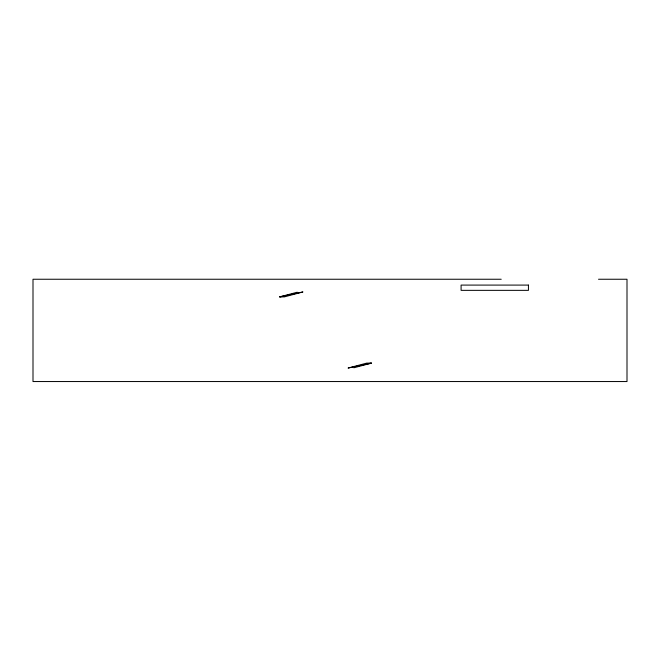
<?xml version="1.0" encoding="UTF-8"?>
<svg xmlns="http://www.w3.org/2000/svg" width="660" height="660" viewBox="0 0 660 660"><rect width="100%" height="100%" fill="white"/><g stroke="black" fill="none" stroke-linecap="round" stroke-linejoin="round"><path stroke-width="0.99" d="M297.214 292.215L279.625 296.876L284.377 296.876L302.94 291.943L279.625 296.876L283.544 296.34M353.859 367.785L371.489 363.124L366.696 363.124L348.076 368.057L371.489 363.124L367.554 363.66M501.22 279.246L33 279.246L33 381.546L627 381.546L627 279.246L598.513 279.246M528.437 285.087L461.092 285.087L461.092 290.351L528.437 290.351L528.437 285.087"/></g></svg>
